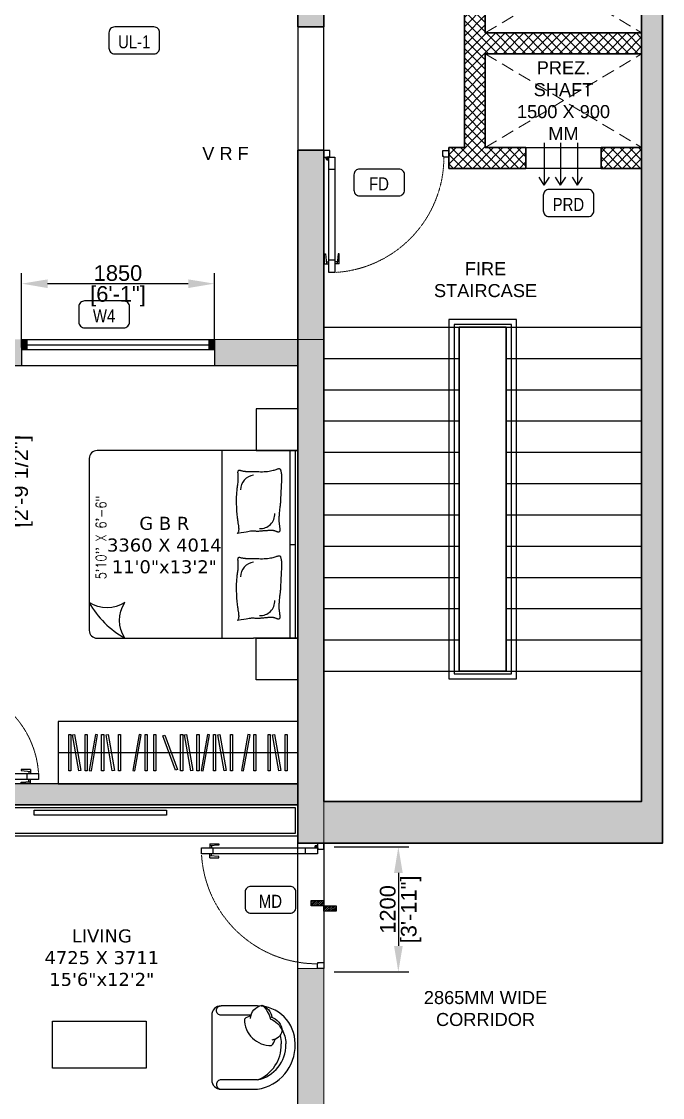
# Model space of a CAD drawing. Header units: millimetres. Extents: x 94643 to 134206, y 115494 to 180803.
# Drawn here: x 108561 to 114710, y 149146 to 159468 of the extents above; entities that cross this region are included whole.
import ezdxf
from ezdxf.enums import TextEntityAlignment as Align

# ---------------------------------------------------------------- set-up
doc = ezdxf.new("R2010")
doc.units = ezdxf.units.MM
for name, pattern in [('( Hidden )', [0.375, 0.25, -0.125]), ('3BHK  WEST_UN-2$0$DASHED', [0.75, 0.5, -0.25]), ('3BHK  WEST_UN-3$0$DASHED', [0.75, 0.5, -0.25]), ('Core & corridor$0$Core_FF & Typical_TD$0$DASHED', [0.75, 0.5, -0.25])]:
    doc.linetypes.add(name, pattern=pattern)
for name, color, linetype in [('A-1S Sofa', 253, 'Continuous'), ('A-Bed Furniture', 253, 'Continuous'), ('A-Bed Side Table', 253, 'Continuous'), ('A-Dimensions', 4, 'Continuous'), ('A-Door', 11, 'Continuous'), ('A-Door Line', 8, 'Continuous'), ('A-Elevation 10', 8, 'Continuous'), ('A-GBR-Wardrobe', 253, 'Continuous'), ('A-Hatch', 252, 'Continuous'), ('A-Railing', 6, 'Continuous'), ('A-Room Boundary', 44, 'Continuous'), ('A-Shaft', 8, 'Continuous'), ('A-Sofa Center  Table', 253, 'Continuous'), ('A-Text Main', 44, 'Continuous'), ('A-TV', 253, 'Continuous'), ('A-TV Unit', 252, 'Continuous'), ('A-Window', 4, 'Continuous')]:
    doc.layers.add(name, color=color, linetype=linetype)
doc.layers.add('A-Wall', color=240, linetype='Continuous', lineweight=35)
doc.styles.add('2024-08-29_TOWER-A$0$simplex-0.8', font='simplex.shx', dxfattribs={"width": 0.8})
doc.styles.add('3BHK  WEST_UN-2$0$2024-08-30_TOWER-C$0$simplex-0.8', font='simplex.shx', dxfattribs={"width": 0.8})
doc.styles.add('3BHK EAST -UN-4$0$grid_text', font='verdana.ttf')
doc.styles.add('ARIAL', font='ARIALN.TTF')
doc.styles.add('Core & corridor$0$Standard', font='arial.ttf')
doc.styles.add('S', font='arial.ttf', dxfattribs={"height": 150})
doc.dimstyles.new('DIMSMALL', dxfattribs={"dimtxt": 150, "dimasz": 250, "dimexe": 100, "dimexo": 100, "dimgap": 25, "dimtad": 1, "dimdec": 0, "dimzin": 0, "dimdsep": 46, "dimtxsty": 'S', "dimcen": 0, "dimdle": 100, "dimclrd": 8, "dimclre": 8, "dimclrt": 256, "dimazin": 0, "dimtfac": 1, "dimtdec": 0, "dimtix": 1, "dimtmove": 0, "dimatfit": 3, "dimldrblk": '12_DatumFilled', "dimfxl": 1, "dimtolj": 1, "dimtzin": 0, "dimlwd": -1, "dimlwe": -1, "dimarcsym": 1})

# ---------------------------------------------------------------- blocks, each defined once
blk = doc.blocks.new('Core & corridor$0$Core_FF & Typical_TD$0$FFD')
for p, q in [((34877, 16085), (34877, 16152)), ((34877, 16152), (34952, 16152)), ((34952, 16152), (34952, 16098)), ((35994, 16145), (35994, 16132)), ((36101, 16145), (35994, 16145)), ((36101, 16145), (36101, 16098)), ((34943, 16085), (34877, 16085)), ((34952, 16098), (34943, 16098)), ((34943, 16098), (34943, 16085)), ((34985, 16112), (34945, 16112)), ((36194, 16098), (34952, 16098)), ((34952, 16098), (34952, 16032)), ((34952, 16032), (36194, 16032)), ((34952, 16032), (34952, 16032)), ((34965, 16132), (34965, 16092)), ((35085, 16032), (35085, 16098)), ((35994, 16132), (36101, 16122)), ((36061, 16032), (36061, 16098)), ((36081, 16124), (36081, 16098)), ((36081, 16007), (36081, 16032)), ((36101, 15985), (36101, 16032)), ((36194, 16032), (36194, 16098)), ((35994, 15998), (36101, 16008)), ((35994, 15985), (35994, 15998)), ((36101, 15985), (35994, 15985)), ((34943, 14868), (34877, 14868)), ((34877, 14868), (34877, 14802)), ((34943, 14855), (34943, 14868)), ((34877, 14802), (34952, 14802)), ((34952, 14855), (34943, 14855)), ((34952, 14802), (34952, 14855))]:
    blk.add_line(p, q)
blk.add_circle((34965, 16112), 13.3)
at = {"linetype": 'Core & corridor$0$Core_FF & Typical_TD$0$DASHED', "lineweight": 0}
blk.add_arc((34950, 16102), 1247, 270.0822, 356.3506, dxfattribs=at)
blk = doc.blocks.new('Core & corridor$0$A$C436b777d')
at = {"layer": 'A-Hatch'}
h = blk.add_hatch(color=256, dxfattribs=at)
h.dxf.hatch_style = 1
h.paths.add_polyline_path([(250, -3073), (2950, -3073), (2950, -2673), (0, -2673), (0, -12133), (2950, -12133), (2950, -11733), (250, -11733), (250, -9578), (2950, -9578), (2950, -9378), (250, -9378), (250, -7223), (2950, -7223), (2950, -5565), (2700, -5565), (2700, -6973), (250, -6973)])
h.paths.add_polyline_path([(3300, 6581), (3300, 9502), (3500, 9502), (3500, 35), (0, 35), (1, 6682), (250, 6682), (250, 435), (3300, 435)])
edge = h.paths.add_edge_path()
edge.add_line((3300, 14502), (2580, 14502))
edge.add_line((2580, 14502), (2580, 15744))
edge.add_line((2580, 15744), (3500, 15744))
edge.add_line((3500, 15744), (3500, 16044))
edge.add_line((3500, 16044), (2380, 16044))
edge.add_line((2380, 16044), (2380, 14502))
edge.add_line((2380, 14502), (0, 14502))
edge.add_line((0, 14502), (0, 7867))
edge.add_line((0, 7867), (250, 7867))
edge.add_line((250, 7867), (250, 14102))
edge.add_line((250, 14102), (2380, 14102))
edge.add_line((2380, 14102), (2380, 10852))
edge.add_line((2380, 10852), (2580, 10852))
edge.add_line((2580, 10852), (2580, 14102))
edge.add_line((2580, 14102), (3300, 14102))
edge.add_line((3300, 14102), (3300, 10702))
edge.add_line((3300, 10702), (3500, 10702))
edge.add_line((3500, 10702), (3500, 14502))
edge.add_line((3500, 14502), (2580, 14502))
h = blk.add_hatch(color=256, dxfattribs=at)
h.dxf.hatch_style = 1
h.paths.add_polyline_path([(2580, 14502), (2580, 15744), (3500, 15744), (3500, 16044), (2380, 16044), (2380, 14502), (0, 14502), (0, 7867), (250, 7867), (250, 14102), (2380, 14102), (2380, 10852), (2580, 10852), (2580, 14102), (3300, 14102), (3300, 10702), (3500, 10702), (3500, 14502)])
h = blk.add_hatch(dxfattribs=at)
h.set_pattern_fill('ANSI37', color=256, scale=20)
h.set_pattern_definition([(45, (27573.86, 93), (-44.90128, 44.90128), []), (135, (27573.86, 93), (-44.90128, -44.90128), [])])
h.paths.add_polyline_path([(3300, 8708), (3050, 8708), (3050, 8908), (3300, 8908)], flags=17)
h.paths.add_polyline_path([(3300, 7808), (3300, 7608), (1800, 7608), (1800, 6708), (2190, 6708), (2190, 6508), (1450, 6508), (1450, 6708), (1600, 6708), (1600, 7608), (1600, 8908), (2150, 8908), (2150, 8708), (1800, 8708), (1800, 7808)])
h.paths.add_polyline_path([(2910, 6708), (3300, 6708), (3300, 6508), (2910, 6508)])
for points in [[(250, 4985), (1525, 4985), (1800, 4985), (3300, 4985)], [(250, 4685), (1525, 4685), (1550, 4685)], [(2000, 4685), (3300, 4685)], [(250, 4385), (1525, 4385), (1550, 4385)], [(2000, 4385), (3300, 4385)], [(250, 4085), (1525, 4085), (1550, 4085)], [(2000, 4085), (3300, 4085)], [(250, 3785), (1525, 3785), (1550, 3785)], [(2000, 3785), (3300, 3785)], [(250, 3485), (1525, 3485), (1550, 3485)], [(2000, 3485), (3300, 3485)], [(250, 3185), (1525, 3185), (1550, 3185)], [(2000, 3185), (3300, 3185)], [(250, 2885), (1525, 2885), (1550, 2885)], [(2000, 2885), (3300, 2885)], [(250, 2585), (1525, 2585), (1550, 2585)], [(2000, 2585), (3300, 2585)], [(250, 2285), (1525, 2285), (1550, 2285)], [(2000, 2285), (3300, 2285)], [(250, 1985), (1525, 1985), (1550, 1985)], [(2000, 1985), (3300, 1985)], [(250, 1685), (1525, 1685), (1800, 1685), (3300, 1685)]]:
    blk.add_lwpolyline(points)
at = {"layer": 'A-Elevation 10'}
for points in [[(1, 7867), (0, 6682), (250, 6682), (251, 7867)], [(2190, 6708), (2910, 6708), (2910, 6508), (2190, 6508)]]:
    blk.add_lwpolyline(points, close=True, dxfattribs=at)
for points in [[(2366, 6753), (2366, 6348)], [(2522, 6753), (2522, 6348)], [(2684, 6753), (2684, 6348)], [(2366, 6348), (2317, 6423)], [(2366, 6348), (2415, 6423)], [(2522, 6348), (2473, 6423)], [(2522, 6348), (2571, 6423)], [(2684, 6348), (2635, 6423)], [(2684, 6348), (2733, 6423)]]:
    blk.add_lwpolyline(points, dxfattribs=at)
at = {"layer": 'A-Railing'}
for points in [[(2100, 5060), (1450, 5060), (1450, 1610), (2100, 1610)], [(2050, 5010), (1500, 5010), (1500, 1660), (2050, 1660)]]:
    blk.add_lwpolyline(points, close=True, dxfattribs=at)
at = {"layer": 'A-Shaft', "linetype": '( Hidden )', "lineweight": 0, "ltscale": 500}
for points in [[(1800, 7808), (3300, 8708)], [(1800, 8708), (3300, 7808)], [(1800, 6708), (3300, 7608)], [(1800, 7608), (3300, 6708)]]:
    blk.add_lwpolyline(points, dxfattribs=at)
at = {"layer": 'A-Wall'}
for points in [[(3300, 14502), (2580, 14502), (2580, 15744), (3500, 15744), (3500, 16044), (2380, 16044), (2380, 14502), (0, 14502), (0, 7867), (250, 7867), (250, 14102), (2380, 14102), (2380, 10852), (2580, 10852), (2580, 14102), (3300, 14102), (3300, 10702), (3500, 10702), (3500, 14502), (2580, 14502)], [(3300, 6581), (3300, 9502), (3500, 9502), (3500, 35), (0, 35), (1, 6682), (250, 6682), (250, 435), (3300, 435), (3300, 6581)]]:
    blk.add_lwpolyline(points, dxfattribs=at)
for points in [[(3300, 7808), (3300, 7608), (1800, 7608), (1800, 6708), (2190, 6708), (2190, 6508), (1450, 6508), (1450, 6708), (1600, 6708), (1600, 7608), (1600, 8908), (2150, 8908), (2150, 8708), (1800, 8708), (1800, 7808)], [(2910, 6708), (3300, 6708), (3300, 6508), (2910, 6508)], [(2000, 4985), (1550, 4985), (1550, 1685), (2000, 1685)]]:
    blk.add_lwpolyline(points, close=True, dxfattribs=at)
at = {"layer": 'A-Door', "ltscale": 5, "xscale": -0.8888888873636583, "yscale": 0.8888888873636583, "zscale": 0.8888888873636421, "rotation": 90}
blk.add_blockref('Core & corridor$0$Core_FF & Typical_TD$0$FFD', (14607, 37683), dxfattribs=at)
at = {"layer": 'A-Text Main', "char_height": 125, "attachment_point": 5, "line_spacing_factor": 1.010232, "style": 'Core & corridor$0$Standard'}
for s, insert, width in [('PREZ. SHAFT\\P1500 X 900 MM ', (2550, 7158), 976.65), ('FIRE STAIRCASE', (1802, 5440), 950.15)]:
    blk.add_mtext(s, dxfattribs=dict(at, insert=insert, width=width))
blk = doc.blocks.new('2024-08-29_TOWER-A$0$WNTG')
at = {"layer": 'A-Text Main'}
blk.add_lwpolyline([(-188, 246), (188, 246, -0.414214), (243, 191), (243, 43, -0.414214), (188, -12), (-188, -12, -0.414214), (-243, 43), (-243, 191, -0.414214)], format="xyb", close=True, dxfattribs=at)
at = {"layer": 'A-Text Main', "style": '2024-08-29_TOWER-A$0$simplex-0.8', "width": 0.8}
blk.add_attdef('WNTG', text='', height=150, dxfattribs=at).set_placement((-2, 43), align=Align.CENTER)
blk = doc.blocks.new('Core & corridor')
at = {"ltscale": 300}
blk.add_blockref('Core & corridor$0$A$C436b777d', (10595, 28627), dxfattribs=at)
at = {"layer": 'A-Text Main'}
ref = blk.add_blockref('2024-08-29_TOWER-A$0$WNTG', (11377, 35117), dxfattribs=dict(at, xscale=-1, rotation=180))
ref.add_attrib('WNTG', 'FD', dxfattribs={"height": 125, "style": 'ARIAL'}).set_placement((11375, 34924), align=Align.CENTER)
ref = blk.add_blockref('2024-08-29_TOWER-A$0$WNTG', (13194, 34920), dxfattribs=dict(at, xscale=-1, rotation=180))
ref.add_attrib('WNTG', 'PRD', dxfattribs={"height": 125, "style": 'ARIAL'}).set_placement((13192, 34726), align=Align.CENTER)
at = {"layer": 'A-Text Main', "char_height": 125, "attachment_point": 5, "line_spacing_factor": 1.010232, "style": 'Core & corridor$0$Standard'}
for s, insert, width in [('V R F', (9902, 35279), 950.15), ('2865MM WIDE CORRIDOR', (12397, 27075), 1745.68)]:
    blk.add_mtext(s, dxfattribs=dict(at, insert=insert, width=width))
blk = doc.blocks.new('*D284')
at = {"layer": 'A-Dimensions', "color": 8, "transparency": 16777216}
for p, q in [((108447, 155732), (108447, 155982)), ((107951, 155482), (108547, 155482)), ((108447, 155482), (108447, 154632)), ((107951, 154632), (108547, 154632)), ((108447, 154382), (108447, 154132))]:
    blk.add_line(p, q, dxfattribs=at)
for points in [[(108406, 155732), (108489, 155732), (108447, 155482)], [(108406, 154382), (108489, 154382), (108447, 154632)]]:
    blk.add_solid(points, dxfattribs=at)
at = {"layer": 'Defpoints', "color": 0, "transparency": 16777216}
for p in [(107851, 155482), (107851, 154632), (108447, 154632)]:
    blk.add_point(p, dxfattribs=at)
at = {"layer": 'A-Dimensions', "lineweight": 30, "transparency": 16777216, "char_height": 150, "attachment_point": 5, "rotation": 90, "style": 'S'}
for s, insert in [('\\A1;[2\'-9 1/2"]', (108570, 155057)), ('\\A1;850', (108346, 155057))]:
    blk.add_mtext(s, dxfattribs=dict(at, insert=insert))
blk = doc.blocks.new('12_DatumFilled')
at = {"color": 8, "linetype": 'ByBlock'}
blk.add_solid([(0, 0.577), (-1, 0), (0, -0.577)], dxfattribs=at)
blk = doc.blocks.new('*D287')
at = {"layer": 'A-Dimensions', "color": 8, "transparency": 16777216}
for p, q in [((108561, 156342), (108561, 157053)), ((110411, 156342), (110411, 157053)), ((108811, 156953), (110161, 156953))]:
    blk.add_line(p, q, dxfattribs=at)
for points in [[(108811, 156994), (108811, 156911), (108561, 156953)], [(110161, 156994), (110161, 156911), (110411, 156953)]]:
    blk.add_solid(points, dxfattribs=at)
at = {"layer": 'Defpoints', "color": 0, "transparency": 16777216}
for p in [(110411, 156953), (108561, 156242), (110411, 156242)]:
    blk.add_point(p, dxfattribs=at)
at = {"layer": 'A-Dimensions', "lineweight": 30, "transparency": 16777216, "char_height": 150, "attachment_point": 5, "style": 'S'}
for s, insert in [('\\A1;1850', (109486, 157054)), ('\\A1;[6\'-1"]', (109486, 156832))]:
    blk.add_mtext(s, dxfattribs=dict(at, insert=insert))
blk = doc.blocks.new('*D292')
at = {"layer": 'A-Dimensions', "color": 8, "transparency": 16777216}
for p, q in [((111561, 151550), (112276, 151550)), ((112176, 151300), (112176, 150600)), ((111561, 150350), (112276, 150350))]:
    blk.add_line(p, q, dxfattribs=at)
for points in [[(112135, 151300), (112218, 151300), (112176, 151550)], [(112135, 150600), (112218, 150600), (112176, 150350)]]:
    blk.add_solid(points, dxfattribs=at)
at = {"layer": 'Defpoints', "color": 0, "transparency": 16777216}
for p in [(111461, 151550), (111461, 150350), (112176, 150350)]:
    blk.add_point(p, dxfattribs=at)
at = {"layer": 'A-Dimensions', "lineweight": 30, "transparency": 16777216, "char_height": 150, "attachment_point": 5, "rotation": 90, "style": 'S'}
for s, insert in [('\\A1;[3\'-11"]', (112298, 150950)), ('\\A1;1200', (112075, 150950))]:
    blk.add_mtext(s, dxfattribs=dict(at, insert=insert))
blk = doc.blocks.new('Unit-1')
at = {"layer": 'A-Text Main'}
ref = blk.add_blockref('2024-08-29_TOWER-A$0$WNTG', (9232, -64), dxfattribs=dict(at, xscale=-1, rotation=180))
ref.add_attrib('WNTG', 'UL-1', dxfattribs={"height": 125, "style": 'ARIAL'}).set_placement((9231, -257), align=Align.CENTER)
blk = doc.blocks.new('A$Ca15bd94d')
at = {"layer": 'A-Window', "linetype": 'Continuous'}
for points in [[(0, 250), (0, 150), (50, 150), (50, 250)], [(1850, 150), (1850, 250), (1800, 250), (1800, 150)]]:
    blk.add_hatch(color=256, dxfattribs=at).paths.add_polyline_path(points)
for p, q in [((0, 250), (1850, 250)), ((0, 250), (50, 250)), ((0, 250), (0, 150)), ((0, 250), (0, 150)), ((50, 250), (50, 150)), ((50, 250), (1800, 250)), ((1800, 150), (1800, 250)), ((1800, 250), (1850, 250)), ((1850, 250), (1850, 150)), ((1850, 250), (1850, 150)), ((50, 150), (0, 150)), ((0, 150), (0, 0)), ((50, 200), (1800, 200)), ((1800, 150), (50, 150)), ((1850, 150), (1800, 150)), ((1850, 150), (1850, 0)), ((0, 0), (1850, 0))]:
    blk.add_line(p, q, dxfattribs=at)
blk = doc.blocks.new('A$Cd470dc81')
at = {"layer": 'A-Door'}
for p, q in [((0, -56), (0, 0)), ((0, 0), (62, 0)), ((62, 0), (62, -44)), ((56, -56), (0, -56)), ((62, -44), (56, -44)), ((56, -44), (56, -56)), ((90, -33), (57, -33)), ((1173, -44), (62, -44)), ((62, -44), (62, -100)), ((62, -100), (1173, -100)), ((62, -100), (62, -100)), ((74, -17), (74, -50)), ((174, -100), (174, -44)), ((1007, -6), (1007, -17)), ((1095, -6), (1007, -6)), ((1007, -17), (1095, -25)), ((1062, -100), (1062, -44)), ((1079, -23), (1079, -44)), ((1079, -121), (1079, -100)), ((1095, -6), (1095, -44)), ((1095, -139), (1095, -100)), ((1173, -100), (1173, -44)), ((1007, -128), (1095, -119)), ((1007, -139), (1007, -128)), ((1095, -139), (1007, -139)), ((56, -1144), (0, -1144)), ((0, -1144), (0, -1200)), ((0, -1200), (62, -1200)), ((56, -1156), (56, -1144)), ((62, -1156), (56, -1156)), ((62, -1200), (62, -1156))]:
    blk.add_line(p, q, dxfattribs=at)
blk.add_circle((74, -33), 11.1, dxfattribs=at)
at = {"layer": 'A-Door', "linetype": '3BHK  WEST_UN-3$0$DASHED', "lineweight": 0}
blk.add_arc((61, -42), 1114, 270.0822, 356.3506, dxfattribs=at)
blk = doc.blocks.new('A$Ccfbdbe87')
at = {"layer": 'A-Door'}
for p, q in [((100, 973), (44, 973)), ((44, 973), (44, 62)), ((100, 62), (100, 973)), ((6, 895), (44, 895)), ((6, 895), (6, 807)), ((17, 807), (25, 895)), ((23, 879), (44, 879)), ((100, 862), (44, 862)), ((139, 895), (100, 895)), ((121, 879), (100, 879)), ((128, 807), (119, 895)), ((139, 895), (139, 807)), ((6, 807), (17, 807)), ((139, 807), (128, 807)), ((100, 174), (44, 174)), ((0, 0), (0, 62)), ((0, 62), (44, 62)), ((56, 0), (0, 0)), ((17, 74), (50, 74)), ((33, 90), (33, 57)), ((44, 62), (100, 62)), ((44, 62), (44, 56)), ((44, 56), (56, 56)), ((56, 56), (56, 0)), ((100, 62), (100, 62)), ((944, 56), (944, 0)), ((956, 56), (944, 56)), ((944, 0), (1000, 0)), ((1000, 62), (956, 62)), ((956, 62), (956, 56)), ((1000, 0), (1000, 62))]:
    blk.add_line(p, q, dxfattribs=at)
blk.add_circle((33, 74), 11.1, dxfattribs=at)
at = {"layer": 'A-Door', "linetype": '3BHK  WEST_UN-2$0$DASHED', "lineweight": 0}
blk.add_arc((42, 61), 914, 0.0822, 86.3506, dxfattribs=at)
blk = doc.blocks.new('3BHK  WEST_UN-3$0$A$Ce69b8bcf')
at = {"layer": 'A-1S Sofa'}
for points in [[(800, 435), (800, 90, -0.414214), (710, 0), (361, 0, -0.376272), (0, 430), (0, 435), (0, 439, -0.414214), (361, 800), (710, 800, -0.414214), (800, 710), (800, 435)], [(315, 807, 0.14773), (238, 676, 0.213343), (124, 559, 0.178662)], [(429, 678, 0.356772), (315, 807, 0.249542), (222, 690, -9.61688)], [(424, 710), (710, 710, 0.414214), (755, 755), (755, 755, 0.414214), (710, 800)], [(232, 694, 0.306663), (124, 559, 0.30633), (222, 472, -0.872847)], [(426, 701, -0.165541), (486, 673, -0.425989), (227, 420, -0.121523), (192, 480, 7.115464)], [(126, 574, 0.130591), (90, 439), (90, 435)], [(145, 516, 0.072384), (135, 439), (135, 435)], [(361, 90, -0.364589), (90, 430), (90, 435)], [(361, 90, -0.321599), (135, 430), (135, 435)], [(361, 90), (710, 90, -0.414214), (755, 45), (755, 45, -0.414214), (710, 0)]]:
    blk.add_lwpolyline(points, format="xyb", dxfattribs=at)
blk = doc.blocks.new('3.5BHK EAST-UN-5$0$2024-08-29_TOWER-A$0$TV FG')
at = {"layer": 'A-TV'}
blk.add_lwpolyline([(-635, -25), (635, -25), (635, -75), (-635, -75)], close=True, dxfattribs=at)
blk = doc.blocks.new('TILE DROP')
at = {"layer": 'A-Door Line'}
h = blk.add_hatch(dxfattribs=at)
h.set_pattern_fill('ANSI31', color=8, scale=0.1)
h.set_pattern_definition([(45, (-18.584744, -6.592634), (-0.008838835, 0.008838835), [])])
h.paths.add_polyline_path([(0, 0.05), (-0.12, 0.05), (-0.12, 0), (0, 0)])
h.paths.add_polyline_path([(0.12, -0.05), (0.12, 0), (0, 0), (0, -0.05)])
at = {"layer": 'A-Door Line', "color": 8}
for points in [[(-0.12, 0), (-0.12, 0.05), (0, 0.05), (0, 0)], [(0, -0.05), (0, 0), (0.12, 0), (0.12, -0.05)]]:
    blk.add_lwpolyline(points, close=True, dxfattribs=at)
blk = doc.blocks.new('3BHK  WEST_UN-2$0$2024-08-30_TOWER-C$0$king size bed')
at = {"layer": 'A-Bed Furniture'}
for p, q in [((0.825, 2), (-0.825, 2)), ((-0.9, 1.925), (-0.9, 0.425)), ((0.9, 0), (0.9, 1.925)), ((-0.9, 0.725), (0.9, 0.725)), ((-0.9, 0), (-0.9, 0.425)), ((0.9, 0.075), (-0.9, 0.075)), ((0, 0.075), (0, 0.025)), ((0, 0.075), (0, 0.075))]:
    blk.add_line(p, q, dxfattribs=at)
blk.add_lwpolyline([(-0.9, 1.659, -0.292894), (-0.559, 1.659, -0.292894), (-0.559, 2, 0.136668)], format="xyb", close=True, dxfattribs=at)
for points in [[(-0.732, 0.579), (-0.726, 0.574), (-0.721, 0.571), (-0.716, 0.568), (-0.711, 0.566), (-0.706, 0.565), (-0.701, 0.564), (-0.696, 0.564), (-0.691, 0.563), (-0.687, 0.563), (-0.682, 0.564), (-0.677, 0.564), (-0.672, 0.564), (-0.666, 0.565), (-0.661, 0.566), (-0.655, 0.566), (-0.648, 0.568), (-0.641, 0.569), (-0.634, 0.57), (-0.625, 0.571), (-0.616, 0.573), (-0.606, 0.574), (-0.595, 0.576), (-0.583, 0.577), (-0.569, 0.579), (-0.555, 0.58), (-0.539, 0.582), (-0.523, 0.583), (-0.506, 0.584), (-0.488, 0.585), (-0.471, 0.585), (-0.453, 0.586), (-0.437, 0.586), (-0.42, 0.586), (-0.404, 0.586), (-0.389, 0.586), (-0.375, 0.586), (-0.36, 0.585), (-0.347, 0.584), (-0.334, 0.584), (-0.321, 0.582), (-0.308, 0.581), (-0.296, 0.58), (-0.285, 0.579), (-0.273, 0.577), (-0.263, 0.576), (-0.253, 0.575), (-0.243, 0.573), (-0.235, 0.573), (-0.227, 0.572), (-0.219, 0.571), (-0.212, 0.571), (-0.205, 0.571), (-0.199, 0.571), (-0.192, 0.571), (-0.186, 0.571), (-0.179, 0.572), (-0.172, 0.572), (-0.164, 0.573), (-0.157, 0.573), (-0.15, 0.574), (-0.144, 0.574), (-0.138, 0.573), (-0.133, 0.572), (-0.129, 0.571), (-0.127, 0.568), (-0.125, 0.565), (-0.124, 0.562), (-0.124, 0.558), (-0.125, 0.553), (-0.126, 0.548), (-0.128, 0.543), (-0.129, 0.537), (-0.13, 0.531), (-0.132, 0.525), (-0.133, 0.519), (-0.134, 0.513), (-0.134, 0.506), (-0.135, 0.5), (-0.136, 0.493), (-0.136, 0.487), (-0.136, 0.48), (-0.136, 0.473), (-0.136, 0.466), (-0.136, 0.458), (-0.136, 0.45), (-0.136, 0.44), (-0.136, 0.429), (-0.136, 0.417), (-0.137, 0.403), (-0.137, 0.388), (-0.137, 0.372), (-0.138, 0.356), (-0.138, 0.339), (-0.137, 0.322), (-0.136, 0.305), (-0.135, 0.29), (-0.133, 0.275), (-0.131, 0.261), (-0.128, 0.248), (-0.125, 0.236), (-0.122, 0.225), (-0.119, 0.216), (-0.116, 0.207), (-0.114, 0.199), (-0.112, 0.193), (-0.11, 0.187), (-0.109, 0.182), (-0.109, 0.178), (-0.11, 0.175), (-0.111, 0.172), (-0.114, 0.17), (-0.117, 0.167), (-0.122, 0.165), (-0.128, 0.163), (-0.135, 0.162), (-0.143, 0.16), (-0.151, 0.158), (-0.161, 0.157), (-0.171, 0.156), (-0.181, 0.156), (-0.193, 0.156), (-0.204, 0.156), (-0.217, 0.156), (-0.229, 0.156), (-0.243, 0.157), (-0.257, 0.158), (-0.271, 0.159), (-0.287, 0.159), (-0.302, 0.16), (-0.319, 0.161), (-0.335, 0.162), (-0.352, 0.162), (-0.368, 0.163), (-0.383, 0.164), (-0.398, 0.165), (-0.412, 0.166), (-0.425, 0.167), (-0.436, 0.167), (-0.447, 0.168), (-0.457, 0.169), (-0.467, 0.17), (-0.476, 0.171), (-0.486, 0.173), (-0.496, 0.174), (-0.506, 0.175), (-0.517, 0.176), (-0.528, 0.177), (-0.539, 0.178), (-0.55, 0.178), (-0.561, 0.179), (-0.572, 0.18), (-0.582, 0.18), (-0.592, 0.18), (-0.601, 0.18), (-0.61, 0.18), (-0.619, 0.18), (-0.627, 0.179), (-0.635, 0.178), (-0.644, 0.177), (-0.652, 0.176), (-0.661, 0.175), (-0.67, 0.174), (-0.678, 0.173), (-0.686, 0.172), (-0.694, 0.172), (-0.7, 0.172), (-0.706, 0.173), (-0.711, 0.174), (-0.714, 0.176), (-0.716, 0.179), (-0.717, 0.182), (-0.717, 0.186), (-0.717, 0.19), (-0.716, 0.194), (-0.714, 0.199), (-0.713, 0.203), (-0.711, 0.207), (-0.709, 0.212), (-0.708, 0.216), (-0.706, 0.22), (-0.705, 0.224), (-0.704, 0.228), (-0.702, 0.232), (-0.702, 0.236), (-0.701, 0.24), (-0.701, 0.245), (-0.701, 0.249), (-0.701, 0.254), (-0.701, 0.258), (-0.702, 0.263), (-0.702, 0.269), (-0.703, 0.274), (-0.703, 0.28), (-0.703, 0.287), (-0.704, 0.293), (-0.704, 0.3), (-0.705, 0.307), (-0.705, 0.313), (-0.706, 0.32), (-0.707, 0.327), (-0.707, 0.334), (-0.708, 0.341), (-0.709, 0.348), (-0.709, 0.354), (-0.71, 0.361), (-0.71, 0.368), (-0.711, 0.375), (-0.711, 0.381), (-0.711, 0.388), (-0.711, 0.395), (-0.71, 0.402), (-0.71, 0.409), (-0.709, 0.417), (-0.709, 0.424), (-0.709, 0.431), (-0.709, 0.438), (-0.709, 0.446), (-0.71, 0.454), (-0.712, 0.465), (-0.714, 0.478), (-0.717, 0.495), (-0.72, 0.517), (-0.725, 0.544), (-0.732, 0.579)], [(0.103, 0.579), (0.109, 0.574), (0.114, 0.571), (0.119, 0.568), (0.124, 0.566), (0.129, 0.565), (0.134, 0.564), (0.139, 0.564), (0.144, 0.563), (0.148, 0.563), (0.153, 0.564), (0.158, 0.564), (0.163, 0.564), (0.169, 0.565), (0.174, 0.566), (0.18, 0.566), (0.187, 0.568), (0.194, 0.569), (0.201, 0.57), (0.21, 0.571), (0.219, 0.573), (0.229, 0.574), (0.24, 0.576), (0.252, 0.577), (0.266, 0.579), (0.28, 0.58), (0.296, 0.582), (0.312, 0.583), (0.329, 0.584), (0.347, 0.585), (0.364, 0.585), (0.382, 0.586), (0.398, 0.586), (0.415, 0.586), (0.431, 0.586), (0.446, 0.586), (0.46, 0.586), (0.475, 0.585), (0.488, 0.584), (0.501, 0.584), (0.514, 0.582), (0.527, 0.581), (0.539, 0.58), (0.55, 0.579), (0.562, 0.577), (0.572, 0.576), (0.582, 0.575), (0.592, 0.573), (0.6, 0.573), (0.608, 0.572), (0.616, 0.571), (0.623, 0.571), (0.63, 0.571), (0.636, 0.571), (0.643, 0.571), (0.649, 0.571), (0.656, 0.572), (0.663, 0.572), (0.671, 0.573), (0.678, 0.573), (0.685, 0.574), (0.691, 0.574), (0.697, 0.573), (0.702, 0.572), (0.706, 0.571), (0.708, 0.568), (0.71, 0.565), (0.711, 0.562), (0.711, 0.558), (0.71, 0.553), (0.709, 0.548), (0.707, 0.543), (0.706, 0.537), (0.705, 0.531), (0.703, 0.525), (0.702, 0.519), (0.701, 0.513), (0.701, 0.506), (0.7, 0.5), (0.699, 0.493), (0.699, 0.487), (0.699, 0.48), (0.699, 0.473), (0.699, 0.466), (0.699, 0.458), (0.699, 0.45), (0.699, 0.44), (0.699, 0.429), (0.699, 0.417), (0.698, 0.403), (0.698, 0.388), (0.698, 0.372), (0.697, 0.356), (0.697, 0.339), (0.698, 0.322), (0.699, 0.305), (0.7, 0.29), (0.702, 0.275), (0.704, 0.261), (0.707, 0.248), (0.71, 0.236), (0.713, 0.225), (0.716, 0.216), (0.719, 0.207), (0.721, 0.199), (0.723, 0.193), (0.725, 0.187), (0.726, 0.182), (0.726, 0.178), (0.725, 0.175), (0.724, 0.172), (0.721, 0.17), (0.718, 0.167), (0.713, 0.165), (0.707, 0.163), (0.7, 0.162), (0.692, 0.16), (0.684, 0.158), (0.674, 0.157), (0.664, 0.156), (0.654, 0.156), (0.642, 0.156), (0.631, 0.156), (0.618, 0.156), (0.606, 0.156), (0.592, 0.157), (0.578, 0.158), (0.564, 0.159), (0.548, 0.159), (0.533, 0.16), (0.516, 0.161), (0.5, 0.162), (0.483, 0.162), (0.467, 0.163), (0.452, 0.164), (0.437, 0.165), (0.423, 0.166), (0.41, 0.167), (0.399, 0.167), (0.388, 0.168), (0.378, 0.169), (0.368, 0.17), (0.359, 0.171), (0.349, 0.173), (0.339, 0.174), (0.329, 0.175), (0.318, 0.176), (0.307, 0.177), (0.296, 0.178), (0.285, 0.178), (0.274, 0.179), (0.263, 0.18), (0.253, 0.18), (0.243, 0.18), (0.234, 0.18), (0.225, 0.18), (0.216, 0.18), (0.208, 0.179), (0.2, 0.178), (0.191, 0.177), (0.183, 0.176), (0.174, 0.175), (0.165, 0.174), (0.157, 0.173), (0.149, 0.172), (0.141, 0.172), (0.135, 0.172), (0.129, 0.173), (0.124, 0.174), (0.121, 0.176), (0.119, 0.179), (0.118, 0.182), (0.118, 0.186), (0.118, 0.19), (0.119, 0.194), (0.121, 0.199), (0.122, 0.203), (0.124, 0.207), (0.126, 0.212), (0.127, 0.216), (0.129, 0.22), (0.13, 0.224), (0.131, 0.228), (0.133, 0.232), (0.133, 0.236), (0.134, 0.24), (0.134, 0.245), (0.134, 0.249), (0.134, 0.254), (0.134, 0.258), (0.133, 0.263), (0.133, 0.269), (0.132, 0.274), (0.132, 0.28), (0.132, 0.287), (0.131, 0.293), (0.131, 0.3), (0.13, 0.307), (0.13, 0.313), (0.129, 0.32), (0.128, 0.327), (0.128, 0.334), (0.127, 0.341), (0.126, 0.348), (0.126, 0.354), (0.125, 0.361), (0.125, 0.368), (0.124, 0.375), (0.124, 0.381), (0.124, 0.388), (0.124, 0.395), (0.125, 0.402), (0.125, 0.409), (0.126, 0.417), (0.126, 0.424), (0.126, 0.431), (0.126, 0.438), (0.126, 0.446), (0.125, 0.454), (0.123, 0.465), (0.121, 0.478), (0.118, 0.495), (0.115, 0.517), (0.11, 0.544), (0.103, 0.579)], [(0.9, 0.025), (-0.9, 0.025)], [(-0.9, 0), (0.9, 0)]]:
    blk.add_lwpolyline(points, dxfattribs=at)
for centre, radius, start, end in [((-0.825, 1.925), 0.075, 90, 180), ((0.825, 1.925), 0.075, 360, 90), ((-0.312, 0.406), 0.142, 7.3413, 90.47), ((0.523, 0.406), 0.142, 7.3413, 90.47), ((-0.545, 0.36), 0.139, 177.3191, 272.6809), ((0.29, 0.36), 0.139, 177.3191, 272.6809)]:
    blk.add_arc(centre, radius, start, end, dxfattribs=at)
at = {"layer": 'A-Bed Furniture', "ltscale": 5, "insert": (-0.336, 1.937), "char_height": 0.1, "width": 1.16315, "attachment_point": 1, "style": '3BHK  WEST_UN-2$0$2024-08-30_TOWER-C$0$simplex-0.8'}
blk.add_mtext('5\'10\'\' X 6\'-6"', dxfattribs=at)
blk = doc.blocks.new('A$Cc487e11b')
at = {"layer": 'A-Sofa Center  Table'}
blk.add_lwpolyline([(400, 400), (0, 400), (0, 0), (400, 0)], close=True, dxfattribs=at)
blk = doc.blocks.new('3.5BHK EAST_UN-1$0$A$Ceb508b97')
at = {"layer": 'A-GBR-Wardrobe', "ltscale": 600}
blk.add_lwpolyline([(100, 600), (100, 0), (2400, 0), (2400, 600)], close=True, dxfattribs=at)
for points in [[(203, 125), (203, 475), (223, 475), (223, 125), (203, 125)], [(300, 126), (239, 471), (259, 474), (320, 129), (300, 126)], [(360, 125), (360, 475), (380, 475), (380, 125), (360, 125)], [(420, 126), (480, 471), (461, 474), (400, 129), (420, 126)], [(518, 125), (518, 475), (538, 475), (538, 125), (518, 125)], [(621, 126), (561, 471), (580, 474), (641, 129), (621, 126)], [(681, 125), (681, 475), (701, 475), (701, 125), (681, 125)], [(837, 126), (897, 471), (878, 474), (817, 129), (837, 126)], [(935, 125), (935, 475), (955, 475), (955, 125), (935, 125)], [(1019, 125), (1019, 475), (1039, 475), (1039, 125), (1019, 125)], [(1226, 132), (1107, 461), (1125, 468), (1245, 139), (1226, 132)], [(1276, 125), (1276, 475), (1296, 475), (1296, 125), (1276, 125)], [(1373, 126), (1312, 471), (1332, 474), (1393, 129), (1373, 126)], [(1433, 125), (1433, 475), (1453, 475), (1453, 125), (1433, 125)], [(1493, 126), (1553, 471), (1534, 474), (1473, 129), (1493, 126)], [(1591, 125), (1591, 475), (1611, 475), (1611, 125), (1591, 125)], [(1694, 126), (1634, 471), (1653, 474), (1714, 129), (1694, 126)], [(1754, 125), (1754, 475), (1774, 475), (1774, 125), (1754, 125)], [(1881, 126), (1942, 471), (1922, 474), (1861, 129), (1881, 126)], [(1979, 125), (1979, 475), (1999, 475), (1999, 125), (1979, 125)], [(2115, 125), (2115, 475), (2135, 475), (2135, 125), (2115, 125)], [(2218, 126), (2158, 471), (2177, 474), (2238, 129), (2218, 126)], [(2278, 125), (2278, 475), (2298, 475), (2298, 125), (2278, 125)], [(2400, 300), (100, 300)]]:
    blk.add_lwpolyline(points, dxfattribs=at)
blk = doc.blocks.new('A$C59fceabc')
at = {"layer": 'A-Sofa Center  Table', "linetype": 'Continuous'}
blk.add_lwpolyline([(0, 0), (0, 900), (450, 900), (450, 0)], close=True, dxfattribs=at)
blk = doc.blocks.new('Unit-4')
at = {"layer": 'A-Hatch', "linetype": 'Continuous'}
h = blk.add_hatch(color=256, dxfattribs=at)
h.dxf.hatch_style = 1
h.paths.add_polyline_path([(5629, 8736), (5629, 13200), (6430, 13200), (6430, 12950), (5829, 12950), (5829, 8736)])
h.paths.add_polyline_path([(4159, 12950), (4159, 13200), (0, 13200), (0, 12135), (250, 12135), (250, 12950)])
h.paths.add_polyline_path([(7180, 12950), (8150, 12950), (8150, 13200), (7180, 13200)])
h.paths.add_polyline_path([(10800, 8936), (10800, 12950), (10000, 12950), (10000, 13200), (11050, 13200), (11050, 8367), (10800, 8367), (10800, 8736), (7340, 8736), (7340, 8936)])
h.paths.add_polyline_path([(7275, 4825), (7275, 5025), (10800, 5025), (10800, 7167), (11050, 7167), (11050, 4825), (11050, 0), (10800, 0), (10800, 4825)])
h.paths.add_polyline_path([(3030, 4825), (250, 4825), (250, 1775), (0, 1775), (0, 5075), (2885, 5075), (2885, 5025), (3030, 5025)])
h.paths.add_polyline_path([(5875, 0), (5875, 5025), (6075, 5025), (6075, 250), (9224, 250), (9225, 2125), (9325, 2125), (9325, 0)])
h.paths.add_polyline_path([(4279, 250), (4280, 0), (0, 0), (0, 250)])
h = blk.add_hatch(dxfattribs=at)
h.set_pattern_fill('ANSI37', color=256, scale=10)
h.set_pattern_definition([(45, (-61026.13, -166894.432), (-22.4506403, 22.4506403), []), (135, (-61026.13, -166894.432), (-22.4506403, -22.4506403), [])])
h.paths.add_polyline_path([(3960, 12950), (3960, 11225), (4060, 11225), (4060, 11960), (4210, 11960), (4210, 12160), (4059, 12160), (4059, 12950)])
h.paths.add_polyline_path([(7340, 12950), (7340, 12265), (7440, 12265), (7440, 12950)])
h.paths.add_polyline_path([(5829, 10456), (7340, 10456), (7340, 11415), (7440, 11415), (7440, 10355), (7440, 9936), (7340, 9936), (7340, 10356), (5829, 10356)])
h.paths.add_polyline_path([(4060, 9315), (4060, 8736), (3960, 8736), (3960, 10375), (4060, 10375), (4060, 9415), (5629, 9415), (5629, 9315)])
h.paths.add_polyline_path([(4130, 3790), (5875, 3790), (5875, 3690), (4130, 3690), (4130, 2110), (4030, 2110), (4030, 5025), (4130, 5025)])
h.paths.add_polyline_path([(2885, 5075), (2635, 5075), (2635, 5335), (2885, 5335)])
h.paths.add_polyline_path([(2885, 8735), (2885, 8335), (2635, 8335), (2635, 8735)])
h.paths.add_polyline_path([(2035, 8735), (2035, 8335), (1935, 8335), (1934, 8735)])
h.paths.add_polyline_path([(9325, 4825), (9325, 4225), (9224, 4225), (9224, 4825)])
h.paths.add_polyline_path([(10025, 4825), (10025, 4326), (9925, 4326), (9925, 4825)])
edge = h.paths.add_edge_path()
edge.add_line((4960, 12160), (5629, 12160))
edge.add_line((5629, 12160), (5629, 11960))
edge.add_line((5629, 11960), (4960, 11960))
edge.add_line((4960, 11960), (4960, 12160))
at = {"layer": 'A-Door Line'}
blk.add_line((11050, 8367), (11050, 7167), dxfattribs=at)
at = {"layer": 'A-Room Boundary', "linetype": 'Continuous'}
for points in [[(7440, 12950), (10800, 12950), (10800, 8936), (7440, 8936)], [(6075, 5025), (10800, 5025), (10800, 8736), (6075, 8736)]]:
    blk.add_lwpolyline(points, close=True, dxfattribs=at)
at = {"layer": 'A-TV Unit', "ltscale": 600}
for points in [[(10800, 8436), (7341, 8436), (7341, 8736), (10800, 8736)], [(10775, 8461), (7366, 8461), (7366, 8711), (10775, 8711)]]:
    blk.add_lwpolyline(points, close=True, dxfattribs=at)
at = {"layer": 'A-Wall', "lineweight": 0}
for points in [[(10800, 8936), (10800, 12950), (10000, 12950), (10000, 13200), (11050, 13200), (11050, 8367), (10800, 8367), (10800, 8736), (7340, 8736), (7340, 8936)], [(7275, 4825), (7275, 5025), (10800, 5025), (10800, 7167), (11050, 7167), (11050, 4825), (11050, 0), (10800, 0), (10800, 4825)]]:
    blk.add_lwpolyline(points, close=True, dxfattribs=at)
at = {"layer": 'A-1S Sofa', "ltscale": 600, "xscale": -1}
blk.add_blockref('3BHK  WEST_UN-3$0$A$Ce69b8bcf', (10775, 6008), dxfattribs=at)
at = {"layer": 'A-Bed Furniture', "ltscale": 600, "xscale": 1000, "yscale": 1000, "zscale": 1000, "rotation": 90}
blk.add_blockref('3BHK  WEST_UN-2$0$2024-08-30_TOWER-C$0$king size bed', (10800, 11235), dxfattribs=at)
at = {"layer": 'A-Bed Side Table', "linetype": 'Continuous', "rotation": 270}
blk.add_blockref('A$Cc487e11b', (10400, 12535), dxfattribs=at)
at = {"layer": 'A-Bed Side Table', "linetype": 'Continuous', "xscale": -1, "rotation": 270}
blk.add_blockref('A$Cc487e11b', (10400, 9935), dxfattribs=at)
at = {"layer": 'A-Door', "linetype": 'Continuous', "xscale": -1, "rotation": 270}
blk.add_blockref('A$Ccfbdbe87', (7340, 8936), dxfattribs=at)
at = {"layer": 'A-Door', "linetype": 'Continuous', "xscale": -1}
blk.add_blockref('A$Cd470dc81', (11050, 8367), dxfattribs=at)
at = {"layer": 'A-Door Line', "color": 8, "xscale": 1000.000000000004, "yscale": 1000.000000000004, "zscale": 1000.000000000004}
blk.add_blockref('TILE DROP', (11050, 7767), dxfattribs=at)
at = {"layer": 'A-GBR-Wardrobe', "ltscale": 600}
blk.add_blockref('3.5BHK EAST_UN-1$0$A$Ceb508b97', (8400, 8936), dxfattribs=at)
at = {"layer": 'A-Sofa Center  Table', "linetype": 'Continuous', "rotation": 270}
blk.add_blockref('A$C59fceabc', (8447, 6661), dxfattribs=at)
at = {"layer": 'A-Text Main'}
ref = blk.add_blockref('2024-08-29_TOWER-A$0$WNTG', (8943, 13558), dxfattribs=dict(at, xscale=-1, rotation=180))
ref.add_attrib('WNTG', 'W4', dxfattribs={"height": 125, "style": 'ARIAL'}).set_placement((8942, 13365), align=Align.CENTER)
ref = blk.add_blockref('2024-08-29_TOWER-A$0$WNTG', (10539, 7942), dxfattribs=dict(at, xscale=-1, rotation=180))
ref.add_attrib('WNTG', 'MD', dxfattribs={"height": 125, "style": 'ARIAL'}).set_placement((10538, 7748), align=Align.CENTER)
at = {"layer": 'A-TV', "ltscale": 600}
blk.add_blockref('3.5BHK EAST-UN-5$0$2024-08-29_TOWER-A$0$TV FG', (8905, 8711), dxfattribs=at)
at = {"layer": 'A-Window'}
blk.add_blockref('A$Ca15bd94d', (8150, 12950), dxfattribs=at)
at = {"layer": 'A-Text Main', "char_height": 125, "width": 1105.01, "attachment_point": 5, "style": '3BHK EAST -UN-4$0$grid_text'}
for s, insert in [('G B R\\P3360 X 4014\\P11\'0"x13\'2"', (9520, 11227)), ('LIVING \\P4725 X 3711\\P15\'6"x12\'2"', (8920, 7269))]:
    blk.add_mtext(s, dxfattribs=dict(at, insert=insert))

msp = doc.modelspace()

# ---------------------------------------------------------------- block references
at = {"linetype": 'Continuous'}
msp.add_blockref('Core & corridor', (100615.6, 122923.7), dxfattribs=at)

# ---------------------------------------------------------------- dimensions: what is measured, and where the dimension line sits
at = {"layer": 'A-Dimensions', "lineweight": 30}
dim = msp.add_linear_dim(base=(110410.8, 156952.7), p1=(108560.8, 156242.3), p2=(110410.8, 156242.3), dimstyle='DIMSMALL', override={"dimpost": '\\X'}, dxfattribs=at)
dim.commit()
dim.dimension.update_dxf_attribs({"geometry": '*D287', "text_midpoint": (109485.8, 156952.7)})
for base, p1, p2, picture, middle in [((108447.5, 154632.3), (107850.8, 155482.3), (107850.8, 154632.3), '*D284', (108447.5, 155057.3)), ((112176.4, 150350.3), (111460.8, 151550.3), (111460.8, 150350.3), '*D292', (112176.4, 150950.3))]:
    dim = msp.add_linear_dim(base=base, p1=p1, p2=p2, angle=90, dimstyle='DIMSMALL', override={"dimpost": '\\X'}, dxfattribs=at)
    dim.commit()
    dim.dimension.update_dxf_attribs({"geometry": picture, "text_midpoint": middle})

# ---------------------------------------------------------------- next in the draw order: block references
at = {"linetype": 'Continuous'}
for name, p in [('Unit-1', (100410.7, 159467.6)), ('Unit-4', (100410.8, 143217.3))]:
    msp.add_blockref(name, p, dxfattribs=at)

doc.saveas('drawing.dxf')
